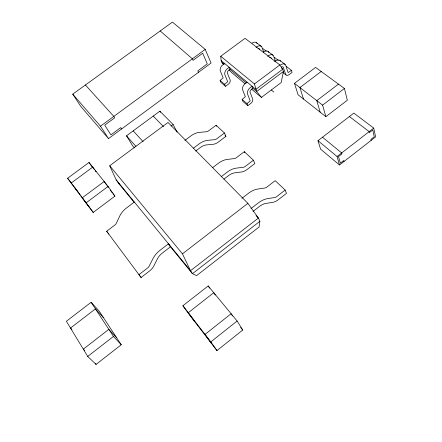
<?xml version="1.0" encoding="UTF-8"?>
<svg xmlns="http://www.w3.org/2000/svg" width="442" height="442" viewBox="0 0 442 442"><rect width="100%" height="100%" fill="white"/><g stroke="black" fill="none" stroke-linecap="round" stroke-linejoin="round"><path stroke-width="0.66" d="M133.998 202.149L118.296 182.927L116.196 179.844L109.71 165.75L168.026 122.456L247.885 203.348L258.399 218.05L259.907 221.293L259.04 227.044L196.574 275.637L192.463 273.692L168.468 244.327M223.895 64.626L222.05 62.742L221.177 60.631L220.74 56.25L245.056 38.332L279.858 64.941L282.742 69.228L283.46 71.416L281.151 82.593L261.443 97.406L251.365 89.002M216.978 350.572L242.741 330.047L237.122 321.014L208.199 285.946L182.894 305.726L189.369 314.71L216.978 350.572L210.784 341.92L182.894 305.726M210.784 341.92L237.122 321.014M339.495 164.988L375.612 136.887L373.717 128.086L353.832 113.108L317.975 140.694L320.599 149.169L339.495 164.988L337.069 156.523L317.975 140.694M96.063 364.401L121.246 344.754L99.014 310.897L91.124 302.289L66.388 321.257L87.72 356.44L96.063 364.401L95.384 363.291M337.069 156.523L373.717 128.086M259.907 221.293L192.463 273.692L190.524 270.719L116.196 179.844M87.72 356.44L113.45 336.439L121.246 344.754M250.995 208.552L258.791 202.552A17.376 9.835 -44.5 0 1 266.891 198.751L274.858 197.486A3.917 2.227 -45.6 0 0 276.637 196.651L285.173 190.043L275.189 180.667L266.758 187.165A3.862 2.243 -45.7 0 1 264.996 187.977L257.067 189.148A17.128 9.923 -44.5 0 0 249.039 192.845L241.879 198.331M253.051 211.403L259.482 206.431A11.431 6.47 -44.5 0 1 265.808 203.447L272.825 202.325A9.912 5.63 -45.6 0 0 278.167 199.801L286.477 193.358L285.173 190.043M255.995 215.597L258.399 218.05L190.524 270.719L182.452 253.818L247.885 203.348M141.086 277.493L149.645 270.907A9.951 5.956 -38.2 0 0 153.81 266.034L157.49 258.747A11.387 6.763 -39.3 0 1 162.374 253.028L170.485 246.796L168.49 243.78L159.54 250.664A17.31 10.277 -39.3 0 0 153.28 258.001L149.092 266.283A3.934 2.354 -38.2 0 1 147.711 267.907L138.926 274.664L141.086 277.493L106.655 231.249L114.975 224.961A3.702 2.409 -37.4 0 0 116.268 223.414L120.042 215.414A16.299 10.542 -38.7 0 1 125.871 208.442L134.351 202.038M325.881 116.666L347.329 100.24L344.428 88.461L315.594 67.405L294.46 83.339L298.107 94.809L325.881 116.666L322.583 105.124L294.46 83.339M223.989 179.093L228.619 175.568A10.912 6.647 -44.6 0 1 234.763 172.828L241.663 171.966A9.453 5.779 -45.9 0 0 246.857 169.645L254.841 163.546L253.415 160.219L244.321 151.678L236.221 157.827A3.685 2.298 -45.9 0 1 234.509 158.579L226.713 159.474A16.354 10.166 -44.7 0 0 218.917 162.871L212.558 167.673M322.583 105.124L344.428 88.461M253.415 160.219L245.216 166.474A3.735 2.287 -45.9 0 1 243.492 167.242L235.658 168.214A16.581 10.1 -44.6 0 0 227.785 171.7L221.354 176.579M338.478 84.118L316.781 100.632L320.152 112.157M184.933 140.368L191.436 135.523A15.647 10.326 -44.9 0 1 199.01 132.396L206.663 131.727A3.525 2.332 -46.2 0 0 208.331 131.036L216.127 125.197L224.448 133.009L225.961 136.335L218.276 142.125A9.039 5.884 -46.1 0 1 213.232 144.263L206.453 144.915A10.431 6.768 -44.8 0 0 200.48 147.435L195.718 151.02M321.179 71.488L299.908 87.56L303.494 99.047M193.497 148.109L199.541 143.589A15.857 10.282 -44.8 0 1 207.182 140.379L214.878 139.65A3.569 2.326 -46.1 0 0 216.558 138.943L224.448 133.009M247.818 105.671L247.001 103.621L250.2 100.886L247.432 93.704A5.415 3.519 -49.9 0 1 249.863 87.947L252.089 86.251L252.901 88.383L251.227 89.638A2.16 1.403 -49.9 0 0 250.095 92.306L252.669 98.92A3.746 2.42 -49.2 0 1 250.713 103.494L247.818 105.671L242.984 101.489L242.155 99.444L245.332 96.732L242.531 89.56A5.376 3.525 -50 0 1 244.929 83.831L247.133 82.146M93.201 212.42L114.914 196.149L108.108 186.436L89.002 162.468L67.62 178.259L93.201 212.42L80.875 195.85M283.46 71.416L256.658 91.505L252.901 88.383M286.289 66.388L291.422 70.278L288.399 72.51L288.018 72.306L285.654 65.09A5.42 3.448 -51.9 0 0 281.062 64.62L280.593 64.935M85.986 202.944L108.108 186.436M261.443 97.406L256.658 91.505L254.426 83.952L279.858 64.941M225.464 86.356L228.271 84.262A3.619 2.442 -49.7 0 0 230.094 79.787L227.392 73.217A2.088 1.414 -50.4 0 1 228.442 70.609L230.067 69.405L229.21 67.289L227.055 68.919A5.227 3.547 -50.4 0 0 224.79 74.549L227.696 81.682L224.602 84.317L225.464 86.356L220.95 82.455L220.083 80.422L223.155 77.858L220.227 70.681A5.188 3.553 -50.6 0 1 222.453 65.079L224.597 63.466M267.659 56.355L268.985 55.405A5.326 3.464 -52.2 0 1 273.559 55.919L275.593 61.863M274.592 61.659L275.924 60.698A5.381 3.459 -52 0 1 280.51 61.189M171.043 126.08L173.131 124.534L159.86 111.163L126.489 135.816L132.71 145.937L134.495 147.943M71.184 183.049L92.71 167.115L94.594 169.789M256.017 47.443L257.321 46.509A5.232 3.481 -52.6 0 1 261.879 47.062L263.758 52.36M108.511 138.606L211.083 63.04L205.226 49.388L172.435 22.1L72.742 94.146L80.858 106.5L108.511 138.606L100.478 126.18L72.742 94.146M100.478 126.18L205.226 49.388M263.565 51.929L264.023 51.626A5.287 3.47 -52.4 0 1 268.327 51.764M252.073 43.161L252.531 42.857A5.199 3.486 -52.7 0 1 257.078 43.421M256.487 42.708L261.288 46.349M268.007 51.443L272.979 55.206M279.93 60.477L285.079 64.383M262.929 48.642L266.272 51.184M274.41 57.361L278.366 60.366M349.379 116.533L369.169 131.617L369.385 132.606L372.794 129.959L374.28 136.793L370.91 139.418L371.125 140.379M281.769 68.482L282.742 69.228L255.852 89.372L221.177 60.631M283.062 72.643L286.118 75.002M271.316 89.986L273.841 92.03M118.296 182.927L119.312 183.762M322.489 137.224L341.683 152.943L341.948 153.899L338.495 156.578L340.368 163.175L343.782 160.518L344.036 161.452M220.74 56.25L254.426 83.952M222.05 62.742L224 64.361M230.067 69.405L246.382 82.963M245.006 83.698L231.752 72.643L228.978 69.814M220.083 80.422L224.602 84.317M242.155 99.444L247.001 103.621M160.192 30.951L192.375 58.814L193.066 60.339L202.69 53.278L207.292 63.863L197.823 70.842L198.491 72.311M225.033 135.462L225.961 136.335M84.765 350.561L83.3 349.152L108.826 329.367L116.644 337.749M71.98 329.494L70.51 328.047L95.439 308.881L103.306 317.439M153.219 116.064L163.54 126.677M133.197 130.86L143.191 141.788M85.422 84.98L113.815 116.401L114.693 117.826L104.721 125.141L110.914 134.838L120.721 127.611L121.567 128.987M126.489 135.816L135.921 146.352M109.71 165.75L182.452 253.818M240.625 327.478L242.741 330.047M112.174 192.695L110.152 190.021M112.959 193.684L114.914 196.149M106.655 231.249L108.865 234.149M67.62 178.259L77.538 191.397M77.836 191.789L78.433 192.568M89.428 207.342L82.201 197.856L104.174 181.496L106.787 185.226M74.875 187.789L80.063 194.756M194.695 321.627L188.27 312.704L213.773 292.703L215.248 295.029M211.254 343.136L205 334.412L231.122 313.737L232.547 316.019M95.345 170.855L96.096 171.921M89.002 162.468L92.82 167.883M107.539 186.292L108.284 187.358M91.124 302.289L113.45 336.439M208.199 285.946L209.596 288.14M159.86 111.163L160.485 112.323M173.131 124.534L177.137 132.097M216.127 125.197L216.641 126.301M268.592 52.15L268.758 52.532M244.321 151.678L244.807 152.788M291.422 70.278L292.096 72.416L289.25 74.549A3.751 2.359 -51.8 0 1 285.593 74.212L283.361 67.399A2.166 1.376 -51.9 0 0 281.234 67.184M257.984 48.78A2.088 1.392 -52.6 0 1 259.664 49.289M269.626 57.687A2.127 1.387 -52.2 0 1 271.305 58.184"/></g></svg>
